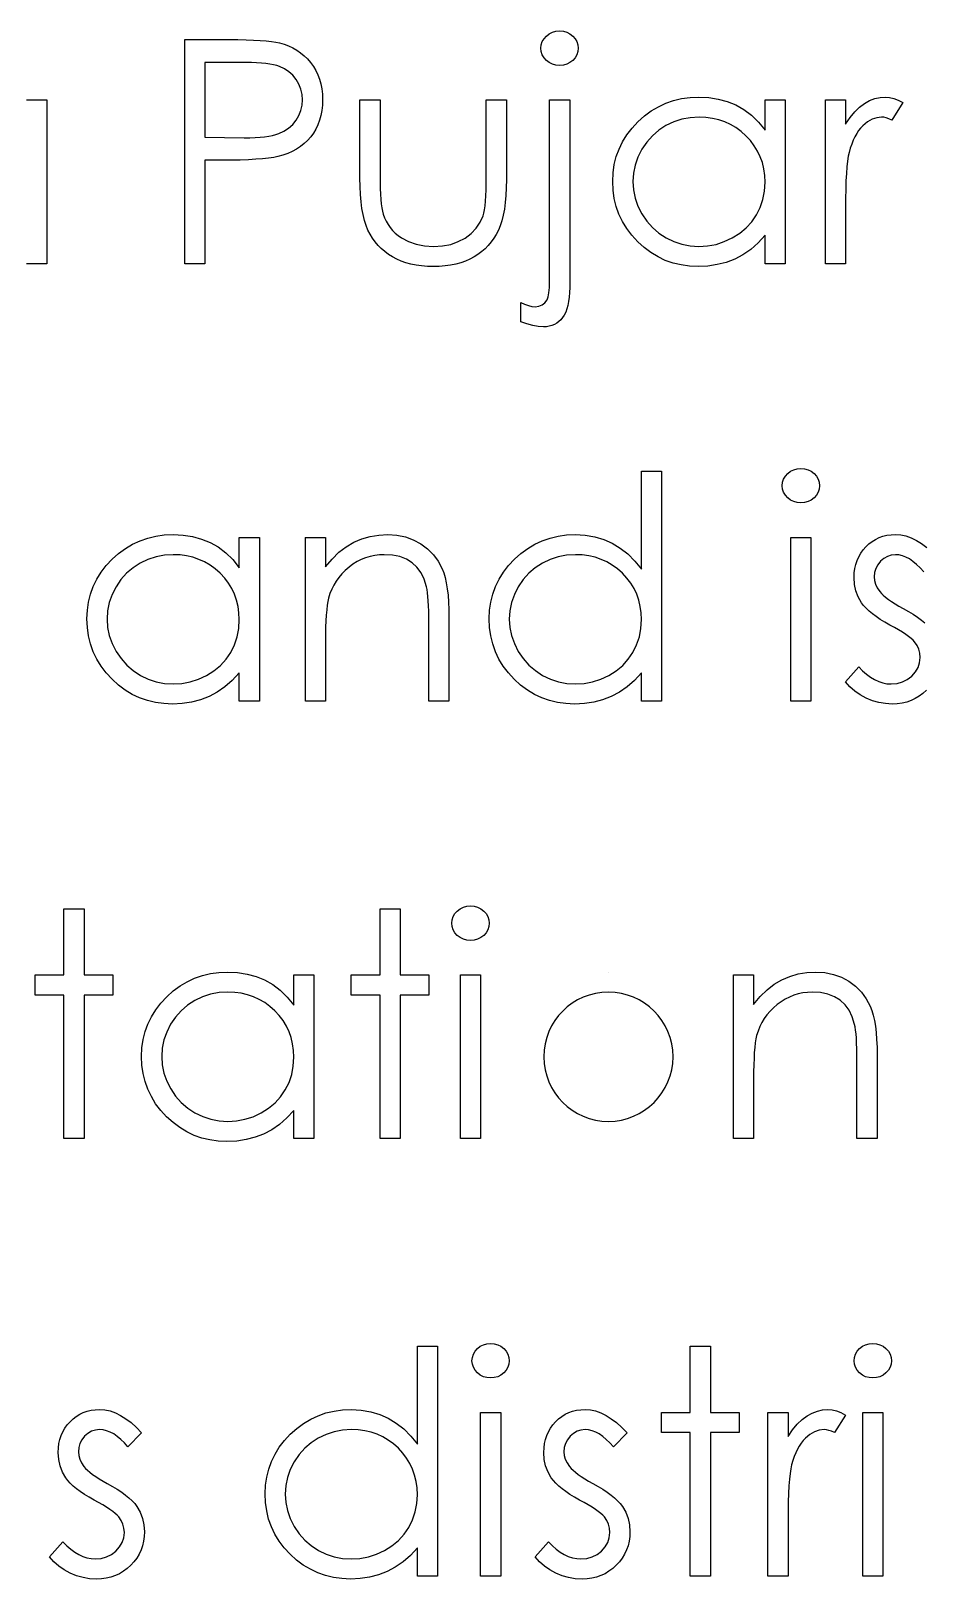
# Model space of a CAD drawing. Header units: millimetres. Extents: x 25 to 318, y 0 to 139.
# Drawn here: x 134.89 to 148.82, y 114.81 to 138.99 of the extents above; entities that cross this region are included whole.
import ezdxf

# ---------------------------------------------------------------- set-up
doc = ezdxf.new("R2010")
doc.units = ezdxf.units.MM

msp = doc.modelspace()

# ---------------------------------------------------------------- linework, layer by layer
at = {"color": 7, "linetype": 'Continuous'}
msp.add_line((143.912, 124.292), (143.912, 124.292), dxfattribs=at)
at = {"color": 7, "linetype": 'Continuous', "flags": 128}
for points in [[(137.292, 138.856), (137.978, 138.856), (137.978, 138.856), (138.12, 138.856), (138.25, 138.853), (138.367, 138.849), (138.473, 138.843), (138.567, 138.836), (138.649, 138.827), (138.718, 138.816), (138.775, 138.804), (138.775, 138.804), (138.848, 138.783), (138.916, 138.757), (138.982, 138.726), (139.044, 138.69), (139.102, 138.649), (139.158, 138.604), (139.209, 138.553), (139.258, 138.498), (139.302, 138.438), (139.34, 138.375), (139.372, 138.308), (139.399, 138.238), (139.419, 138.163), (139.434, 138.085), (139.443, 138.003), (139.446, 137.917), (139.446, 137.917), (139.443, 137.831), (139.434, 137.749), (139.42, 137.671), (139.399, 137.596), (139.373, 137.526), (139.341, 137.459), (139.303, 137.396), (139.26, 137.337), (139.212, 137.282), (139.158, 137.232), (139.101, 137.186), (139.039, 137.145), (138.972, 137.11), (138.902, 137.078), (138.827, 137.052), (138.747, 137.029), (138.747, 137.029), (138.682, 137.016), (138.602, 137.004), (138.51, 136.994), (138.405, 136.986), (138.287, 136.98), (138.157, 136.975), (138.013, 136.972), (137.856, 136.972), (137.856, 136.972), (137.606, 136.972), (137.606, 136.972), (137.606, 135.356), (137.606, 135.356), (137.292, 135.356), (137.292, 135.356), (137.292, 138.856)], [(143.148, 138.991), (143.207, 138.986), (143.261, 138.971), (143.31, 138.946), (143.354, 138.912), (143.392, 138.87), (143.418, 138.824), (143.434, 138.774), (143.439, 138.72), (143.439, 138.72), (143.434, 138.668), (143.418, 138.619), (143.392, 138.573), (143.354, 138.532), (143.31, 138.497), (143.261, 138.472), (143.207, 138.457), (143.148, 138.452), (143.148, 138.452), (143.089, 138.457), (143.035, 138.472), (142.986, 138.497), (142.941, 138.532), (142.904, 138.573), (142.877, 138.619), (142.862, 138.668), (142.856, 138.72), (142.856, 138.72), (142.862, 138.774), (142.877, 138.824), (142.904, 138.87), (142.941, 138.912), (142.986, 138.946), (143.035, 138.971), (143.089, 138.986), (143.148, 138.991)], [(137.606, 138.497), (137.606, 137.331), (137.606, 137.331), (138.219, 137.323), (138.219, 137.323), (138.309, 137.324), (138.392, 137.327), (138.469, 137.332), (138.541, 137.339), (138.605, 137.348), (138.664, 137.359), (138.716, 137.372), (138.762, 137.387), (138.843, 137.424), (138.916, 137.471), (138.979, 137.528), (139.033, 137.595), (139.076, 137.669), (139.107, 137.747), (139.125, 137.83), (139.132, 137.916), (139.132, 137.916), (139.125, 138), (139.107, 138.081), (139.076, 138.159), (139.033, 138.232), (138.979, 138.299), (138.919, 138.355), (138.85, 138.401), (138.773, 138.436), (138.73, 138.45), (138.68, 138.463), (138.623, 138.473), (138.561, 138.482), (138.492, 138.489), (138.416, 138.494), (138.334, 138.497), (138.246, 138.497), (138.246, 138.497), (137.606, 138.497)], [(135.138, 137.914), (135.138, 135.356), (135.138, 135.356), (134.824, 135.356)], [(134.824, 137.914), (135.138, 137.914)], [(140.029, 137.914), (140.343, 137.914), (140.343, 137.914), (140.343, 136.728), (140.343, 136.728), (140.344, 136.623), (140.346, 136.528), (140.35, 136.44), (140.356, 136.361), (140.363, 136.291), (140.371, 136.228), (140.381, 136.175), (140.393, 136.13), (140.393, 136.13), (140.414, 136.073), (140.439, 136.019), (140.468, 135.968), (140.501, 135.921), (140.539, 135.876), (140.581, 135.834), (140.626, 135.796), (140.677, 135.761), (140.787, 135.702), (140.908, 135.659), (141.038, 135.634), (141.178, 135.625), (141.178, 135.625), (141.318, 135.634), (141.447, 135.658), (141.565, 135.7), (141.672, 135.757), (141.765, 135.828), (141.843, 135.91), (141.905, 136.002), (141.952, 136.104), (141.952, 136.104), (141.963, 136.146), (141.974, 136.198), (141.983, 136.261), (141.991, 136.334), (141.996, 136.417), (142, 136.51), (142.003, 136.614), (142.003, 136.728), (142.003, 136.728), (142.003, 137.914), (142.003, 137.914), (142.318, 137.914), (142.318, 137.914), (142.318, 136.669), (142.318, 136.669), (142.315, 136.542), (142.31, 136.423), (142.3, 136.311), (142.286, 136.209), (142.268, 136.113), (142.247, 136.027), (142.221, 135.949), (142.191, 135.878), (142.158, 135.813), (142.121, 135.752), (142.078, 135.695), (142.034, 135.641), (141.984, 135.59), (141.931, 135.544), (141.873, 135.501), (141.811, 135.461), (141.746, 135.426), (141.677, 135.395), (141.603, 135.37), (141.526, 135.349), (141.444, 135.332), (141.358, 135.32), (141.269, 135.313), (141.175, 135.311), (141.175, 135.311), (141.082, 135.313), (140.992, 135.32), (140.907, 135.332), (140.825, 135.349), (140.747, 135.37), (140.673, 135.395), (140.603, 135.426), (140.537, 135.461), (140.476, 135.501), (140.417, 135.544), (140.363, 135.591), (140.314, 135.642), (140.268, 135.696), (140.227, 135.754), (140.189, 135.816), (140.155, 135.881), (140.126, 135.953), (140.1, 136.033), (140.078, 136.122), (140.061, 136.219), (140.047, 136.324), (140.037, 136.438), (140.031, 136.561), (140.029, 136.692), (140.029, 136.692), (140.029, 137.914)], [(142.991, 137.914), (143.305, 137.914), (143.305, 137.914), (143.305, 134.983), (143.305, 134.983), (143.303, 134.905), (143.298, 134.833), (143.289, 134.767), (143.277, 134.705), (143.262, 134.65), (143.243, 134.599), (143.221, 134.554), (143.195, 134.515), (143.167, 134.481), (143.136, 134.451), (143.102, 134.426), (143.066, 134.406), (143.027, 134.389), (142.986, 134.378), (142.942, 134.371), (142.896, 134.369), (142.896, 134.369), (142.815, 134.374), (142.729, 134.389), (142.638, 134.415), (142.542, 134.45), (142.542, 134.45), (142.542, 134.752), (142.542, 134.752), (142.602, 134.722), (142.66, 134.701), (142.714, 134.687), (142.765, 134.683), (142.765, 134.683), (142.824, 134.69), (142.875, 134.711), (142.918, 134.745), (142.953, 134.793), (142.953, 134.793), (142.97, 134.838), (142.981, 134.901), (142.988, 134.984), (142.991, 135.085), (142.991, 135.085), (142.991, 137.914)], [(146.67, 137.914), (146.67, 135.356), (146.67, 135.356), (146.356, 135.356), (146.356, 135.356), (146.356, 135.799), (146.356, 135.799), (146.247, 135.681), (146.133, 135.58), (146.011, 135.496), (145.883, 135.428), (145.75, 135.377), (145.61, 135.341), (145.463, 135.318), (145.311, 135.311), (145.311, 135.311), (145.176, 135.318), (145.046, 135.336), (144.92, 135.366), (144.799, 135.408), (144.685, 135.463), (144.574, 135.529), (144.469, 135.608), (144.368, 135.699), (144.276, 135.799), (144.197, 135.903), (144.131, 136.013), (144.075, 136.129), (144.032, 136.249), (144.002, 136.375), (143.984, 136.506), (143.978, 136.642), (143.978, 136.642), (143.984, 136.775), (144.002, 136.904), (144.033, 137.028), (144.077, 137.147), (144.132, 137.26), (144.199, 137.369), (144.279, 137.474), (144.372, 137.572), (144.473, 137.663), (144.579, 137.741), (144.69, 137.808), (144.807, 137.862), (144.928, 137.905), (145.054, 137.935), (145.185, 137.952), (145.321, 137.959), (145.321, 137.959), (145.477, 137.951), (145.626, 137.928), (145.767, 137.889), (145.9, 137.835), (146.026, 137.764), (146.144, 137.674), (146.254, 137.567), (146.356, 137.441), (146.356, 137.441), (146.356, 137.914), (146.356, 137.914), (146.67, 137.914)], [(147.298, 137.914), (147.612, 137.914), (147.612, 137.914), (147.612, 137.537), (147.612, 137.537), (147.684, 137.641), (147.758, 137.73), (147.833, 137.802), (147.91, 137.859), (147.989, 137.903), (148.07, 137.934), (148.152, 137.952), (148.236, 137.959), (148.236, 137.959), (148.302, 137.953), (148.369, 137.937), (148.438, 137.91), (148.51, 137.871), (148.51, 137.871), (148.337, 137.599), (148.337, 137.599), (148.292, 137.619), (148.25, 137.633), (148.211, 137.642), (148.177, 137.645), (148.177, 137.645), (148.102, 137.636), (148.027, 137.611), (147.955, 137.569), (147.884, 137.51), (147.849, 137.474), (147.817, 137.434), (147.788, 137.389), (147.76, 137.339), (147.734, 137.284), (147.71, 137.225), (147.688, 137.162), (147.668, 137.094), (147.668, 137.094), (147.655, 137.033), (147.644, 136.958), (147.634, 136.869), (147.626, 136.765), (147.62, 136.649), (147.616, 136.519), (147.613, 136.374), (147.612, 136.216), (147.612, 136.216), (147.612, 135.356), (147.612, 135.356), (147.298, 135.356), (147.298, 135.356), (147.298, 137.914)], [(145.325, 137.645), (145.188, 137.636), (145.056, 137.612), (144.93, 137.57), (144.809, 137.513), (144.696, 137.441), (144.596, 137.354), (144.508, 137.256), (144.431, 137.143), (144.37, 137.022), (144.327, 136.897), (144.3, 136.77), (144.292, 136.639), (144.292, 136.639), (144.301, 136.508), (144.327, 136.381), (144.371, 136.256), (144.433, 136.134), (144.51, 136.02), (144.598, 135.92), (144.699, 135.833), (144.812, 135.759), (144.933, 135.7), (145.059, 135.659), (145.189, 135.634), (145.323, 135.625), (145.323, 135.625), (145.459, 135.634), (145.591, 135.658), (145.719, 135.7), (145.844, 135.758), (145.96, 135.83), (146.062, 135.914), (146.149, 136.01), (146.223, 136.118), (146.281, 136.235), (146.323, 136.36), (146.348, 136.491), (146.356, 136.629), (146.356, 136.629), (146.351, 136.735), (146.337, 136.837), (146.314, 136.934), (146.282, 137.027), (146.24, 137.115), (146.188, 137.199), (146.128, 137.279), (146.058, 137.354), (145.982, 137.422), (145.901, 137.481), (145.815, 137.531), (145.726, 137.572), (145.632, 137.604), (145.534, 137.626), (145.432, 137.64), (145.325, 137.645)], [(144.741, 132.113), (144.741, 128.523), (144.741, 128.523), (144.427, 128.523), (144.427, 128.523), (144.427, 128.965), (144.427, 128.965), (144.318, 128.848), (144.204, 128.747), (144.082, 128.662), (143.954, 128.595), (143.82, 128.544), (143.681, 128.507), (143.534, 128.485), (143.382, 128.478), (143.382, 128.478), (143.247, 128.484), (143.116, 128.503), (142.991, 128.533), (142.87, 128.575), (142.755, 128.629), (142.644, 128.696), (142.539, 128.775), (142.439, 128.866), (142.347, 128.965), (142.268, 129.07), (142.201, 129.18), (142.146, 129.296), (142.103, 129.416), (142.073, 129.542), (142.055, 129.673), (142.048, 129.809), (142.048, 129.809), (142.055, 129.942), (142.073, 130.071), (142.104, 130.194), (142.147, 130.314), (142.203, 130.427), (142.27, 130.536), (142.35, 130.64), (142.442, 130.739), (142.543, 130.83), (142.65, 130.908), (142.761, 130.975), (142.877, 131.029), (142.998, 131.071), (143.125, 131.102), (143.256, 131.119), (143.392, 131.125), (143.392, 131.125), (143.548, 131.117), (143.697, 131.092), (143.838, 131.049), (143.971, 130.99), (144.096, 130.914), (144.215, 130.822), (144.324, 130.712), (144.427, 130.586), (144.427, 130.586), (144.427, 132.113), (144.427, 132.113), (144.741, 132.113)], [(146.915, 132.158), (146.974, 132.153), (147.028, 132.138), (147.077, 132.113), (147.122, 132.078), (147.16, 132.037), (147.187, 131.991), (147.203, 131.941), (147.209, 131.887), (147.209, 131.887), (147.203, 131.834), (147.187, 131.785), (147.16, 131.74), (147.122, 131.698), (147.077, 131.664), (147.028, 131.639), (146.974, 131.624), (146.915, 131.619), (146.915, 131.619), (146.858, 131.624), (146.805, 131.639), (146.756, 131.664), (146.711, 131.698), (146.674, 131.74), (146.647, 131.785), (146.631, 131.834), (146.625, 131.887), (146.625, 131.887), (146.631, 131.941), (146.647, 131.991), (146.674, 132.037), (146.711, 132.078), (146.756, 132.113), (146.805, 132.138), (146.858, 132.153), (146.915, 132.158)], [(138.458, 131.081), (138.459, 128.523), (138.459, 128.523), (138.144, 128.523), (138.144, 128.523), (138.144, 128.965), (138.144, 128.965), (138.036, 128.848), (137.921, 128.747), (137.799, 128.662), (137.672, 128.595), (137.538, 128.544), (137.398, 128.507), (137.252, 128.485), (137.1, 128.478), (137.1, 128.478), (136.964, 128.484), (136.834, 128.503), (136.709, 128.533), (136.588, 128.575), (136.473, 128.629), (136.362, 128.696), (136.257, 128.775), (136.157, 128.866), (136.065, 128.965), (135.986, 129.07), (135.919, 129.18), (135.864, 129.296), (135.821, 129.416), (135.791, 129.542), (135.773, 129.673), (135.766, 129.809), (135.766, 129.809), (135.773, 129.942), (135.791, 130.071), (135.822, 130.194), (135.865, 130.314), (135.92, 130.427), (135.988, 130.536), (136.068, 130.64), (136.16, 130.739), (136.261, 130.83), (136.368, 130.908), (136.479, 130.975), (136.595, 131.029), (136.716, 131.071), (136.842, 131.102), (136.974, 131.119), (137.11, 131.125), (137.11, 131.125), (137.266, 131.118), (137.415, 131.095), (137.556, 131.055), (137.689, 131.001), (137.814, 130.931), (137.933, 130.841), (138.042, 130.734), (138.144, 130.607), (138.144, 130.607), (138.144, 131.081), (138.144, 131.081), (138.459, 131.081)], [(139.176, 131.081), (139.491, 131.081), (139.491, 131.081), (139.491, 130.619), (139.491, 130.619), (139.594, 130.743), (139.702, 130.849), (139.815, 130.935), (139.934, 131.005), (140.059, 131.057), (140.188, 131.095), (140.324, 131.118), (140.464, 131.125), (140.464, 131.125), (140.605, 131.116), (140.739, 131.09), (140.863, 131.044), (140.98, 130.981), (141.085, 130.903), (141.176, 130.811), (141.252, 130.708), (141.313, 130.591), (141.338, 130.526), (141.36, 130.452), (141.378, 130.37), (141.393, 130.279), (141.405, 130.179), (141.413, 130.071), (141.419, 129.954), (141.42, 129.829), (141.42, 129.829), (141.42, 128.523), (141.42, 128.523), (141.106, 128.523), (141.106, 128.523), (141.106, 129.726), (141.106, 129.726), (141.105, 129.83), (141.104, 129.926), (141.101, 130.012), (141.097, 130.09), (141.091, 130.158), (141.085, 130.217), (141.077, 130.267), (141.069, 130.308), (141.069, 130.308), (141.033, 130.426), (140.983, 130.528), (140.92, 130.614), (140.844, 130.685), (140.754, 130.741), (140.652, 130.78), (140.537, 130.804), (140.409, 130.811), (140.409, 130.811), (140.333, 130.809), (140.26, 130.799), (140.188, 130.784), (140.118, 130.763), (140.05, 130.735), (139.984, 130.702), (139.92, 130.662), (139.859, 130.616), (139.8, 130.566), (139.748, 130.513), (139.7, 130.457), (139.657, 130.398), (139.62, 130.337), (139.588, 130.272), (139.561, 130.204), (139.539, 130.134), (139.539, 130.134), (139.528, 130.082), (139.518, 130.02), (139.51, 129.95), (139.503, 129.868), (139.498, 129.778), (139.493, 129.678), (139.491, 129.568), (139.491, 129.448), (139.491, 129.448), (139.491, 128.523), (139.491, 128.523), (139.177, 128.523), (139.177, 128.523), (139.177, 131.081)], [(146.76, 131.081), (147.074, 131.081), (147.074, 131.081), (147.074, 128.523), (147.074, 128.523), (146.76, 128.523), (146.76, 128.523), (146.76, 131.081)], [(148.879, 128.693), (148.823, 128.642), (148.765, 128.599), (148.703, 128.562), (148.638, 128.532), (148.569, 128.508), (148.497, 128.491), (148.422, 128.482), (148.344, 128.478), (148.344, 128.478), (148.238, 128.484), (148.135, 128.501), (148.034, 128.53), (147.935, 128.57), (147.842, 128.62), (147.757, 128.68), (147.68, 128.748), (147.612, 128.824), (147.612, 128.824), (147.821, 129.061), (147.821, 129.061), (147.881, 128.998), (147.942, 128.944), (148.004, 128.897), (148.067, 128.859), (148.131, 128.83), (148.196, 128.809), (148.261, 128.796), (148.328, 128.792), (148.328, 128.792), (148.418, 128.8), (148.501, 128.823), (148.578, 128.861), (148.647, 128.915), (148.705, 128.979), (148.746, 129.049), (148.771, 129.123), (148.779, 129.204), (148.779, 129.204), (148.773, 129.27), (148.757, 129.333), (148.731, 129.392), (148.693, 129.448), (148.693, 129.448), (148.668, 129.474), (148.637, 129.503), (148.598, 129.534), (148.553, 129.566), (148.501, 129.6), (148.443, 129.635), (148.377, 129.672), (148.305, 129.711), (148.305, 129.711), (148.227, 129.755), (148.156, 129.8), (148.091, 129.844), (148.032, 129.887), (147.98, 129.931), (147.936, 129.974), (147.896, 130.018), (147.864, 130.06), (147.864, 130.06), (147.813, 130.15), (147.776, 130.246), (147.754, 130.347), (147.747, 130.454), (147.747, 130.454), (147.75, 130.525), (147.758, 130.593), (147.773, 130.657), (147.793, 130.719), (147.819, 130.777), (147.85, 130.832), (147.887, 130.885), (147.93, 130.934), (147.978, 130.979), (148.028, 131.017), (148.081, 131.05), (148.138, 131.078), (148.197, 131.099), (148.26, 131.114), (148.325, 131.123), (148.393, 131.125), (148.393, 131.125), (148.475, 131.12), (148.556, 131.103), (148.638, 131.074), (148.72, 131.034), (148.802, 130.983), (148.884, 130.921)], [(137.114, 130.811), (136.976, 130.803), (136.845, 130.778), (136.718, 130.737), (136.597, 130.68), (136.485, 130.607), (136.385, 130.521), (136.296, 130.422), (136.22, 130.309), (136.159, 130.189), (136.115, 130.064), (136.089, 129.936), (136.08, 129.805), (136.08, 129.805), (136.089, 129.675), (136.115, 129.547), (136.16, 129.422), (136.221, 129.3), (136.298, 129.187), (136.387, 129.087), (136.488, 129), (136.601, 128.926), (136.722, 128.867), (136.847, 128.826), (136.977, 128.801), (137.111, 128.792), (137.111, 128.792), (137.247, 128.801), (137.38, 128.825), (137.508, 128.866), (137.633, 128.925), (137.748, 128.997), (137.851, 129.081), (137.938, 129.177), (138.011, 129.284), (138.069, 129.401), (138.111, 129.526), (138.136, 129.657), (138.144, 129.796), (138.144, 129.796), (138.14, 129.902), (138.126, 130.004), (138.102, 130.101), (138.07, 130.194), (138.028, 130.282), (137.977, 130.366), (137.917, 130.445), (137.846, 130.52), (137.77, 130.588), (137.689, 130.648), (137.604, 130.698), (137.515, 130.738), (137.421, 130.771), (137.323, 130.793), (137.22, 130.807), (137.114, 130.811)], [(143.396, 130.811), (143.258, 130.803), (143.127, 130.778), (143, 130.737), (142.879, 130.68), (142.767, 130.607), (142.667, 130.521), (142.578, 130.422), (142.502, 130.309), (142.441, 130.189), (142.397, 130.064), (142.371, 129.936), (142.362, 129.805), (142.362, 129.805), (142.372, 129.675), (142.397, 129.547), (142.442, 129.422), (142.503, 129.3), (142.58, 129.187), (142.669, 129.087), (142.77, 129), (142.883, 128.926), (143.004, 128.867), (143.129, 128.826), (143.259, 128.801), (143.393, 128.792), (143.393, 128.792), (143.529, 128.801), (143.662, 128.825), (143.79, 128.866), (143.915, 128.925), (144.03, 128.997), (144.133, 129.081), (144.22, 129.177), (144.293, 129.284), (144.351, 129.401), (144.394, 129.526), (144.418, 129.657), (144.427, 129.796), (144.427, 129.796), (144.422, 129.902), (144.408, 130.004), (144.384, 130.101), (144.352, 130.194), (144.31, 130.282), (144.259, 130.366), (144.199, 130.445), (144.129, 130.52), (144.052, 130.588), (143.971, 130.648), (143.886, 130.698), (143.797, 130.738), (143.703, 130.771), (143.605, 130.793), (143.502, 130.807), (143.396, 130.811)], [(148.835, 130.542), (148.779, 130.605), (148.723, 130.66), (148.667, 130.706), (148.612, 130.744), (148.557, 130.774), (148.502, 130.795), (148.447, 130.807), (148.393, 130.811), (148.393, 130.811), (148.328, 130.805), (148.267, 130.785), (148.21, 130.753), (148.159, 130.708), (148.116, 130.654), (148.086, 130.596), (148.067, 130.534), (148.061, 130.467), (148.061, 130.467), (148.067, 130.407), (148.083, 130.349), (148.11, 130.291), (148.148, 130.235), (148.148, 130.235), (148.173, 130.206), (148.203, 130.177), (148.24, 130.145), (148.283, 130.113), (148.332, 130.079), (148.386, 130.045), (148.447, 130.009), (148.513, 129.971), (148.513, 129.971), (148.595, 129.925), (148.669, 129.88), (148.737, 129.834), (148.798, 129.789), (148.852, 129.744)], [(135.407, 125.279), (135.721, 125.279), (135.721, 125.279), (135.721, 124.247), (135.721, 124.247), (136.17, 124.247), (136.17, 124.247), (136.17, 123.933), (136.17, 123.933), (135.721, 123.933), (135.721, 123.933), (135.721, 121.69), (135.721, 121.69), (135.407, 121.69), (135.407, 121.69), (135.407, 123.933), (135.407, 123.933), (134.959, 123.933), (134.959, 123.933), (134.959, 124.247), (134.959, 124.247), (135.407, 124.247), (135.407, 124.247), (135.407, 125.279)], [(140.343, 125.279), (140.657, 125.279), (140.657, 125.279), (140.657, 124.247), (140.657, 124.247), (141.106, 124.247), (141.106, 124.247), (141.106, 123.933), (141.106, 123.933), (140.657, 123.933), (140.657, 123.933), (140.657, 121.69), (140.657, 121.69), (140.343, 121.69), (140.343, 121.69), (140.343, 123.933), (140.343, 123.933), (139.894, 123.933), (139.894, 123.933), (139.894, 124.247), (139.894, 124.247), (140.343, 124.247), (140.343, 124.247), (140.343, 125.279)], [(141.755, 125.324), (141.813, 125.319), (141.867, 125.305), (141.917, 125.279), (141.962, 125.245), (142, 125.204), (142.027, 125.157), (142.043, 125.108), (142.048, 125.054), (142.048, 125.054), (142.043, 125.001), (142.027, 124.952), (142, 124.906), (141.962, 124.865), (141.917, 124.831), (141.867, 124.805), (141.813, 124.791), (141.755, 124.786), (141.755, 124.786), (141.698, 124.791), (141.645, 124.805), (141.595, 124.831), (141.55, 124.865), (141.513, 124.906), (141.487, 124.952), (141.471, 125.001), (141.465, 125.054), (141.465, 125.054), (141.471, 125.108), (141.487, 125.157), (141.513, 125.204), (141.55, 125.245), (141.595, 125.279), (141.645, 125.305), (141.698, 125.319), (141.755, 125.324)], [(139.311, 124.247), (139.311, 121.69), (139.311, 121.69), (138.997, 121.69), (138.997, 121.69), (138.997, 122.132), (138.997, 122.132), (138.888, 122.014), (138.774, 121.913), (138.652, 121.829), (138.524, 121.762), (138.391, 121.711), (138.251, 121.674), (138.104, 121.652), (137.952, 121.645), (137.952, 121.645), (137.817, 121.651), (137.687, 121.669), (137.561, 121.699), (137.441, 121.741), (137.326, 121.796), (137.215, 121.863), (137.11, 121.941), (137.009, 122.032), (136.917, 122.132), (136.838, 122.236), (136.772, 122.347), (136.716, 122.462), (136.673, 122.583), (136.643, 122.708), (136.625, 122.839), (136.619, 122.975), (136.619, 122.975), (136.625, 123.109), (136.643, 123.238), (136.674, 123.361), (136.718, 123.48), (136.773, 123.594), (136.84, 123.702), (136.92, 123.807), (137.013, 123.906), (137.114, 123.996), (137.22, 124.075), (137.331, 124.141), (137.448, 124.195), (137.569, 124.238), (137.695, 124.268), (137.826, 124.286), (137.962, 124.292), (137.962, 124.292), (138.119, 124.284), (138.267, 124.261), (138.408, 124.222), (138.541, 124.168), (138.667, 124.097), (138.785, 124.007), (138.895, 123.9), (138.997, 123.774), (138.997, 123.774), (138.997, 124.247), (138.997, 124.247), (139.311, 124.247)], [(145.862, 124.247), (146.177, 124.247), (146.177, 124.247), (146.177, 123.786), (146.177, 123.786), (146.28, 123.909), (146.388, 124.015), (146.501, 124.102), (146.62, 124.172), (146.744, 124.224), (146.874, 124.262), (147.009, 124.284), (147.15, 124.292), (147.15, 124.292), (147.291, 124.283), (147.424, 124.256), (147.549, 124.211), (147.666, 124.148), (147.771, 124.069), (147.862, 123.978), (147.938, 123.874), (147.999, 123.758), (148.024, 123.693), (148.046, 123.618), (148.064, 123.536), (148.079, 123.445), (148.091, 123.346), (148.099, 123.238), (148.105, 123.121), (148.106, 122.996), (148.106, 122.996), (148.106, 121.69), (148.106, 121.69), (147.792, 121.69), (147.792, 121.69), (147.792, 122.893), (147.792, 122.893), (147.791, 122.997), (147.79, 123.093), (147.787, 123.179), (147.783, 123.257), (147.777, 123.325), (147.771, 123.383), (147.763, 123.434), (147.755, 123.475), (147.755, 123.475), (147.719, 123.592), (147.669, 123.695), (147.606, 123.781), (147.53, 123.852), (147.44, 123.907), (147.338, 123.946), (147.223, 123.97), (147.095, 123.978), (147.095, 123.978), (147.019, 123.975), (146.946, 123.966), (146.873, 123.951), (146.804, 123.93), (146.736, 123.902), (146.67, 123.869), (146.606, 123.829), (146.545, 123.783), (146.486, 123.733), (146.434, 123.68), (146.386, 123.624), (146.343, 123.565), (146.306, 123.503), (146.274, 123.439), (146.247, 123.371), (146.225, 123.301), (146.225, 123.301), (146.214, 123.249), (146.204, 123.187), (146.195, 123.116), (146.188, 123.035), (146.184, 122.945), (146.179, 122.844), (146.177, 122.734), (146.177, 122.614), (146.177, 122.614), (146.177, 121.69), (146.177, 121.69), (145.862, 121.69), (145.862, 121.69), (145.862, 124.247)], [(141.6, 124.247), (141.914, 124.247), (141.914, 124.247), (141.914, 121.69), (141.914, 121.69), (141.6, 121.69), (141.6, 121.69), (141.6, 124.247)], [(137.966, 123.978), (137.829, 123.97), (137.697, 123.945), (137.571, 123.904), (137.45, 123.846), (137.337, 123.774), (137.237, 123.688), (137.149, 123.589), (137.072, 123.476), (137.011, 123.355), (136.968, 123.231), (136.941, 123.103), (136.933, 122.972), (136.933, 122.972), (136.942, 122.842), (136.968, 122.714), (137.012, 122.589), (137.074, 122.467), (137.151, 122.354), (137.239, 122.253), (137.34, 122.166), (137.453, 122.093), (137.574, 122.034), (137.7, 121.992), (137.83, 121.967), (137.964, 121.959), (137.964, 121.959), (138.1, 121.967), (138.232, 121.992), (138.36, 122.033), (138.485, 122.091), (138.601, 122.164), (138.703, 122.248), (138.79, 122.344), (138.864, 122.451), (138.922, 122.568), (138.964, 122.693), (138.989, 122.824), (138.997, 122.963), (138.997, 122.963), (138.992, 123.069), (138.978, 123.17), (138.955, 123.268), (138.923, 123.36), (138.881, 123.449), (138.829, 123.533), (138.769, 123.612), (138.699, 123.687), (138.623, 123.755), (138.542, 123.815), (138.456, 123.864), (138.367, 123.905), (138.273, 123.937), (138.175, 123.96), (138.073, 123.974), (137.966, 123.978)], [(142.069, 118.491), (142.128, 118.486), (142.182, 118.471), (142.231, 118.446), (142.276, 118.412), (142.314, 118.37), (142.341, 118.324), (142.357, 118.274), (142.362, 118.22), (142.362, 118.22), (142.357, 118.168), (142.341, 118.119), (142.314, 118.073), (142.276, 118.032), (142.231, 117.997), (142.182, 117.972), (142.128, 117.957), (142.069, 117.952), (142.069, 117.952), (142.012, 117.957), (141.959, 117.972), (141.909, 117.997), (141.865, 118.032), (141.827, 118.073), (141.801, 118.119), (141.785, 118.168), (141.779, 118.22), (141.779, 118.22), (141.785, 118.274), (141.801, 118.324), (141.827, 118.37), (141.865, 118.412), (141.909, 118.446), (141.959, 118.471), (142.012, 118.486), (142.069, 118.491)], [(148.037, 118.491), (148.095, 118.486), (148.149, 118.471), (148.199, 118.446), (148.244, 118.412), (148.282, 118.37), (148.309, 118.324), (148.325, 118.274), (148.33, 118.22), (148.33, 118.22), (148.325, 118.168), (148.309, 118.119), (148.282, 118.073), (148.244, 118.032), (148.199, 117.997), (148.149, 117.972), (148.095, 117.957), (148.037, 117.952), (148.037, 117.952), (147.98, 117.957), (147.927, 117.972), (147.877, 117.997), (147.833, 118.032), (147.795, 118.073), (147.769, 118.119), (147.753, 118.168), (147.747, 118.22), (147.747, 118.22), (147.753, 118.274), (147.769, 118.324), (147.795, 118.37), (147.833, 118.412), (147.877, 118.446), (147.927, 118.471), (147.98, 118.486), (148.037, 118.491)], [(141.241, 118.446), (141.241, 114.856), (141.241, 114.856), (140.927, 114.856), (140.927, 114.856), (140.927, 115.299), (140.927, 115.299), (140.818, 115.181), (140.704, 115.08), (140.582, 114.996), (140.454, 114.928), (140.32, 114.877), (140.181, 114.841), (140.034, 114.818), (139.882, 114.811), (139.882, 114.811), (139.747, 114.818), (139.616, 114.836), (139.491, 114.866), (139.37, 114.908), (139.255, 114.963), (139.144, 115.029), (139.039, 115.108), (138.939, 115.199), (138.847, 115.299), (138.768, 115.403), (138.701, 115.513), (138.646, 115.629), (138.603, 115.749), (138.573, 115.875), (138.555, 116.006), (138.548, 116.142), (138.548, 116.142), (138.555, 116.275), (138.573, 116.404), (138.604, 116.528), (138.647, 116.647), (138.703, 116.76), (138.77, 116.869), (138.85, 116.974), (138.942, 117.072), (139.043, 117.163), (139.15, 117.241), (139.261, 117.308), (139.377, 117.362), (139.498, 117.405), (139.625, 117.435), (139.756, 117.452), (139.892, 117.459), (139.892, 117.459), (140.048, 117.45), (140.197, 117.425), (140.338, 117.382), (140.471, 117.323), (140.596, 117.248), (140.715, 117.155), (140.824, 117.045), (140.927, 116.919), (140.927, 116.919), (140.927, 118.446), (140.927, 118.446), (141.241, 118.446)], [(145.189, 118.446), (145.503, 118.446), (145.503, 118.446), (145.503, 117.414), (145.503, 117.414), (145.952, 117.414), (145.952, 117.414), (145.952, 117.1), (145.952, 117.1), (145.503, 117.1), (145.503, 117.1), (145.503, 114.856), (145.503, 114.856), (145.189, 114.856), (145.189, 114.856), (145.189, 117.1), (145.189, 117.1), (144.741, 117.1), (144.741, 117.1), (144.741, 117.414), (144.741, 117.414), (145.189, 117.414), (145.189, 117.414), (145.189, 118.446)], [(136.619, 117.095), (136.406, 116.875), (136.406, 116.875), (136.35, 116.939), (136.293, 116.993), (136.237, 117.04), (136.183, 117.077), (136.127, 117.107), (136.073, 117.128), (136.018, 117.14), (135.964, 117.145), (135.964, 117.145), (135.898, 117.138), (135.837, 117.119), (135.78, 117.087), (135.729, 117.041), (135.686, 116.987), (135.656, 116.929), (135.638, 116.867), (135.632, 116.8), (135.632, 116.8), (135.637, 116.74), (135.653, 116.682), (135.681, 116.624), (135.719, 116.568), (135.719, 116.568), (135.743, 116.54), (135.774, 116.51), (135.81, 116.479), (135.853, 116.446), (135.902, 116.413), (135.957, 116.378), (136.017, 116.342), (136.084, 116.305), (136.084, 116.305), (136.165, 116.258), (136.24, 116.213), (136.308, 116.167), (136.369, 116.122), (136.422, 116.078), (136.47, 116.033), (136.511, 115.989), (136.544, 115.946), (136.544, 115.946), (136.596, 115.855), (136.634, 115.759), (136.656, 115.658), (136.664, 115.55), (136.664, 115.55), (136.66, 115.475), (136.65, 115.402), (136.634, 115.332), (136.61, 115.265), (136.58, 115.2), (136.543, 115.139), (136.5, 115.081), (136.449, 115.026), (136.394, 114.975), (136.336, 114.932), (136.274, 114.895), (136.209, 114.865), (136.14, 114.842), (136.068, 114.825), (135.993, 114.815), (135.914, 114.811), (135.914, 114.811), (135.808, 114.817), (135.705, 114.834), (135.604, 114.863), (135.505, 114.903), (135.412, 114.954), (135.327, 115.013), (135.251, 115.081), (135.183, 115.158), (135.183, 115.158), (135.391, 115.395), (135.391, 115.395), (135.451, 115.332), (135.512, 115.277), (135.575, 115.231), (135.637, 115.193), (135.701, 115.163), (135.766, 115.142), (135.831, 115.13), (135.898, 115.125), (135.898, 115.125), (135.988, 115.133), (136.072, 115.156), (136.148, 115.194), (136.218, 115.248), (136.275, 115.312), (136.317, 115.382), (136.341, 115.456), (136.35, 115.537), (136.35, 115.537), (136.344, 115.604), (136.328, 115.667), (136.301, 115.726), (136.263, 115.781), (136.263, 115.781), (136.239, 115.808), (136.207, 115.836), (136.169, 115.867), (136.124, 115.9), (136.072, 115.933), (136.013, 115.968), (135.948, 116.005), (135.876, 116.045), (135.876, 116.045), (135.798, 116.089), (135.726, 116.133), (135.662, 116.177), (135.603, 116.221), (135.551, 116.264), (135.506, 116.308), (135.467, 116.351), (135.435, 116.394), (135.435, 116.394), (135.383, 116.483), (135.347, 116.579), (135.325, 116.68), (135.318, 116.788), (135.318, 116.788), (135.32, 116.859), (135.329, 116.926), (135.343, 116.99), (135.363, 117.052), (135.389, 117.11), (135.421, 117.166), (135.458, 117.218), (135.501, 117.267), (135.548, 117.312), (135.599, 117.351), (135.652, 117.384), (135.708, 117.411), (135.768, 117.432), (135.83, 117.447), (135.895, 117.456), (135.964, 117.459), (135.964, 117.459), (136.045, 117.453), (136.127, 117.436), (136.209, 117.408), (136.291, 117.368), (136.372, 117.316), (136.454, 117.254), (136.537, 117.18), (136.619, 117.095)], [(141.914, 117.414), (142.228, 117.414), (142.228, 117.414), (142.228, 114.856), (142.228, 114.856), (141.914, 114.856), (141.914, 114.856), (141.914, 117.414)], [(144.202, 117.095), (143.989, 116.875), (143.989, 116.875), (143.933, 116.939), (143.877, 116.993), (143.821, 117.04), (143.766, 117.077), (143.711, 117.107), (143.656, 117.128), (143.601, 117.14), (143.547, 117.145), (143.547, 117.145), (143.481, 117.138), (143.42, 117.119), (143.364, 117.087), (143.312, 117.041), (143.27, 116.987), (143.24, 116.929), (143.221, 116.867), (143.215, 116.8), (143.215, 116.8), (143.221, 116.74), (143.237, 116.682), (143.264, 116.624), (143.302, 116.568), (143.302, 116.568), (143.326, 116.54), (143.357, 116.51), (143.394, 116.479), (143.437, 116.446), (143.486, 116.413), (143.54, 116.378), (143.601, 116.342), (143.667, 116.305), (143.667, 116.305), (143.749, 116.258), (143.823, 116.213), (143.891, 116.167), (143.952, 116.122), (144.006, 116.078), (144.054, 116.033), (144.094, 115.989), (144.128, 115.946), (144.128, 115.946), (144.18, 115.855), (144.218, 115.759), (144.239, 115.658), (144.247, 115.55), (144.247, 115.55), (144.244, 115.475), (144.234, 115.402), (144.217, 115.332), (144.194, 115.265), (144.163, 115.2), (144.126, 115.139), (144.083, 115.081), (144.032, 115.026), (143.977, 114.975), (143.919, 114.932), (143.857, 114.895), (143.792, 114.865), (143.723, 114.842), (143.651, 114.825), (143.576, 114.815), (143.498, 114.811), (143.498, 114.811), (143.392, 114.817), (143.289, 114.834), (143.188, 114.863), (143.089, 114.903), (142.996, 114.954), (142.911, 115.013), (142.834, 115.081), (142.766, 115.158), (142.766, 115.158), (142.974, 115.395), (142.974, 115.395), (143.035, 115.332), (143.096, 115.277), (143.158, 115.231), (143.221, 115.193), (143.284, 115.163), (143.35, 115.142), (143.415, 115.13), (143.481, 115.125), (143.481, 115.125), (143.572, 115.133), (143.655, 115.156), (143.732, 115.194), (143.801, 115.248), (143.859, 115.312), (143.9, 115.382), (143.924, 115.456), (143.933, 115.537), (143.933, 115.537), (143.927, 115.604), (143.911, 115.667), (143.885, 115.726), (143.847, 115.781), (143.847, 115.781), (143.822, 115.808), (143.791, 115.836), (143.752, 115.867), (143.707, 115.9), (143.655, 115.933), (143.596, 115.968), (143.531, 116.005), (143.459, 116.045), (143.459, 116.045), (143.381, 116.089), (143.31, 116.133), (143.245, 116.177), (143.186, 116.221), (143.134, 116.264), (143.089, 116.308), (143.05, 116.351), (143.018, 116.394), (143.018, 116.394), (142.967, 116.483), (142.93, 116.579), (142.908, 116.68), (142.901, 116.788), (142.901, 116.788), (142.904, 116.859), (142.912, 116.926), (142.927, 116.99), (142.946, 117.052), (142.972, 117.11), (143.004, 117.166), (143.041, 117.218), (143.084, 117.267), (143.132, 117.312), (143.182, 117.351), (143.235, 117.384), (143.291, 117.411), (143.351, 117.432), (143.413, 117.447), (143.479, 117.456), (143.547, 117.459), (143.547, 117.459), (143.629, 117.453), (143.71, 117.436), (143.792, 117.408), (143.874, 117.368), (143.955, 117.316), (144.037, 117.254), (144.12, 117.18), (144.202, 117.095)], [(146.401, 117.414), (146.715, 117.414), (146.715, 117.414), (146.715, 117.037), (146.715, 117.037), (146.786, 117.141), (146.86, 117.23), (146.935, 117.302), (147.012, 117.359), (147.091, 117.403), (147.173, 117.434), (147.255, 117.452), (147.339, 117.459), (147.339, 117.459), (147.404, 117.453), (147.471, 117.437), (147.541, 117.41), (147.612, 117.371), (147.612, 117.371), (147.44, 117.099), (147.44, 117.099), (147.394, 117.119), (147.352, 117.133), (147.314, 117.142), (147.279, 117.145), (147.279, 117.145), (147.204, 117.136), (147.13, 117.111), (147.058, 117.069), (146.986, 117.01), (146.952, 116.974), (146.92, 116.934), (146.89, 116.889), (146.862, 116.839), (146.836, 116.784), (146.812, 116.725), (146.791, 116.662), (146.771, 116.594), (146.771, 116.594), (146.758, 116.533), (146.747, 116.458), (146.737, 116.369), (146.729, 116.265), (146.723, 116.149), (146.718, 116.019), (146.716, 115.874), (146.715, 115.716), (146.715, 115.716), (146.715, 114.856), (146.715, 114.856), (146.401, 114.856), (146.401, 114.856), (146.401, 117.414)], [(147.882, 117.414), (148.196, 117.414), (148.196, 117.414), (148.196, 114.856), (148.196, 114.856), (147.882, 114.856), (147.882, 114.856), (147.882, 117.414)], [(139.896, 117.145), (139.758, 117.136), (139.627, 117.112), (139.5, 117.07), (139.379, 117.013), (139.267, 116.941), (139.167, 116.854), (139.078, 116.756), (139.002, 116.643), (138.941, 116.522), (138.897, 116.397), (138.871, 116.27), (138.862, 116.139), (138.862, 116.139), (138.872, 116.008), (138.897, 115.881), (138.942, 115.756), (139.003, 115.634), (139.08, 115.52), (139.169, 115.42), (139.27, 115.333), (139.383, 115.259), (139.504, 115.2), (139.629, 115.159), (139.759, 115.134), (139.893, 115.125), (139.893, 115.125), (140.029, 115.134), (140.162, 115.158), (140.29, 115.2), (140.415, 115.258), (140.53, 115.33), (140.633, 115.414), (140.72, 115.51), (140.793, 115.618), (140.851, 115.735), (140.894, 115.86), (140.918, 115.991), (140.927, 116.129), (140.927, 116.129), (140.922, 116.235), (140.908, 116.337), (140.884, 116.434), (140.852, 116.527), (140.81, 116.615), (140.759, 116.699), (140.699, 116.779), (140.629, 116.854), (140.552, 116.922), (140.471, 116.981), (140.386, 117.031), (140.297, 117.072), (140.203, 117.104), (140.105, 117.126), (140.002, 117.14), (139.896, 117.145)]]:
    msp.add_lwpolyline(points, dxfattribs=at)
at = {"color": 7, "linetype": 'Continuous'}
msp.add_arc((143.91, 122.969), 1.009, 90.0019, 89.9981, dxfattribs=at)

doc.saveas('drawing.dxf')
